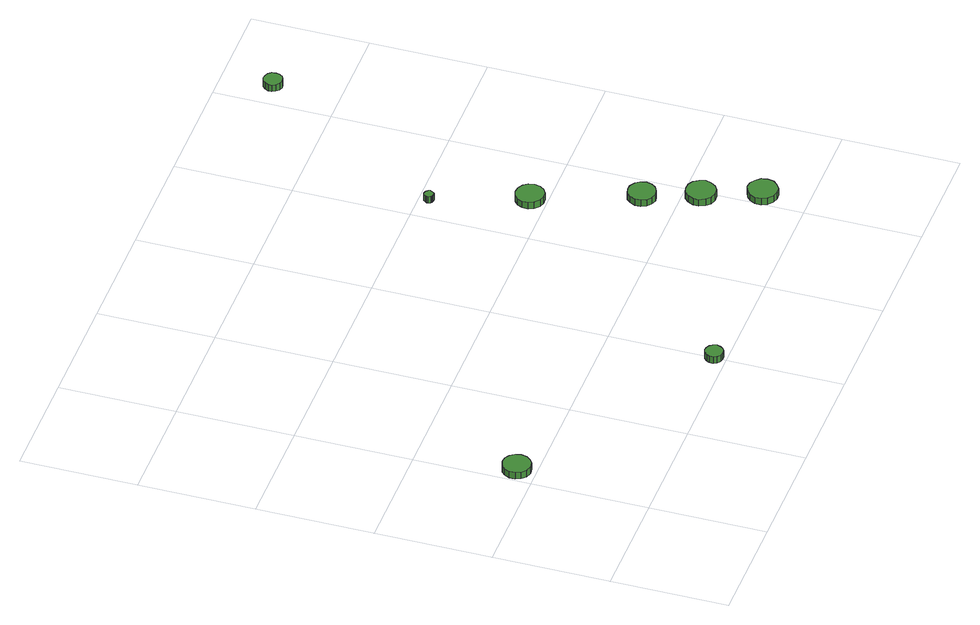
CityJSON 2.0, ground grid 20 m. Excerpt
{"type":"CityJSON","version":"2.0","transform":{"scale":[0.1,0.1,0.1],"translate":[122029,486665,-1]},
"CityObjects":{
"tree1":{"type":"SolitaryVegetationObject","attributes":{"function":"something"},"geometry":[{"type":"MultiSurface","lod":"1","boundaries":[[[0,1,2,3,4,5,6,7,8,9,10,11,12,13,14]],[[15,16,17,18,19,20,21,22,23,24,25,26,27,28,29]],[[0,29,28,1]],[[1,28,27,2]],[[2,27,26,3]],[[3,26,25,4]],[[4,25,24,5]],[[5,24,23,6]],[[6,23,22,7]],[[7,22,21,8]],[[8,21,20,9]],[[9,20,19,10]],[[10,19,18,11]],[[11,18,17,12]],[[12,17,16,13]],[[13,16,15,14]],[[14,15,29,0]]]}]},
"tree2":{"type":"SolitaryVegetationObject","attributes":{"function":"something"},"geometry":[{"type":"MultiSurface","lod":"1","boundaries":[[[30,31,32,33,34,35,36,37,38,39,40,41,42,43,44]],[[45,46,47,48,49,50,51,52,53,54,55,56,57,58,59]],[[30,59,58,31]],[[31,58,57,32]],[[32,57,56,33]],[[33,56,55,34]],[[34,55,54,35]],[[35,54,53,36]],[[36,53,52,37]],[[37,52,51,38]],[[38,51,50,39]],[[39,50,49,40]],[[40,49,48,41]],[[41,48,47,42]],[[42,47,46,43]],[[43,46,45,44]],[[44,45,59,30]]]}]},
"tree3":{"type":"SolitaryVegetationObject","attributes":{"function":"something"},"geometry":[{"type":"MultiSurface","lod":"1","boundaries":[[[60,61,62,63,64,65,66,67,68,69,70,71,72,73,74]],[[75,76,77,78,79,80,81,82,83,84,85,86,87,88,89]],[[60,89,88,61]],[[61,88,87,62]],[[62,87,86,63]],[[63,86,85,64]],[[64,85,84,65]],[[65,84,83,66]],[[66,83,82,67]],[[67,82,81,68]],[[68,81,80,69]],[[69,80,79,70]],[[70,79,78,71]],[[71,78,77,72]],[[72,77,76,73]],[[73,76,75,74]],[[74,75,89,60]]]}]},
"tree4":{"type":"SolitaryVegetationObject","attributes":{"function":"something"},"geometry":[{"type":"MultiSurface","lod":"1","boundaries":[[[90,91,92,93,94,95,96,97,98,99,100,101,102,103,104]],[[105,106,107,108,109,110,111,112,113,114,115,116,117,118,119]],[[90,119,118,91]],[[91,118,117,92]],[[92,117,116,93]],[[93,116,115,94]],[[94,115,114,95]],[[95,114,113,96]],[[96,113,112,97]],[[97,112,111,98]],[[98,111,110,99]],[[99,110,109,100]],[[100,109,108,101]],[[101,108,107,102]],[[102,107,106,103]],[[103,106,105,104]],[[104,105,119,90]]]}]},
"tree5":{"type":"SolitaryVegetationObject","attributes":{"function":"something"},"geometry":[{"type":"MultiSurface","lod":"1","boundaries":[[[120,121,122,123,124,125,126,127,128,129,130,131,132,133,134]],[[135,136,137,138,139,140,141,142,143,144,145,146,147,148,149]],[[120,149,148,121]],[[121,148,147,122]],[[122,147,146,123]],[[123,146,145,124]],[[124,145,144,125]],[[125,144,143,126]],[[126,143,142,127]],[[127,142,141,128]],[[128,141,140,129]],[[129,140,139,130]],[[130,139,138,131]],[[131,138,137,132]],[[132,137,136,133]],[[133,136,135,134]],[[134,135,149,120]]]}]},
"tree6":{"type":"SolitaryVegetationObject","attributes":{"function":"something"},"geometry":[{"type":"MultiSurface","lod":"1","boundaries":[[[150,151,152,153,154,155,156,157,158,159,160,161,162,163,164]],[[165,166,167,168,169,170,171,172,173,174,175,176,177,178,179]],[[150,179,178,151]],[[151,178,177,152]],[[152,177,176,153]],[[153,176,175,154]],[[154,175,174,155]],[[155,174,173,156]],[[156,173,172,157]],[[157,172,171,158]],[[158,171,170,159]],[[159,170,169,160]],[[160,169,168,161]],[[161,168,167,162]],[[162,167,166,163]],[[163,166,165,164]],[[164,165,179,150]]]}]},
"tree7":{"type":"SolitaryVegetationObject","attributes":{"function":"something"},"geometry":[{"type":"MultiSurface","lod":"1","boundaries":[[[180,181,182,183,184,185,186,187,188,189,190,191,192,193,194]],[[195,196,197,198,199,200,201,202,203,204,205,206,207,208,209]],[[180,209,208,181]],[[181,208,207,182]],[[182,207,206,183]],[[183,206,205,184]],[[184,205,204,185]],[[185,204,203,186]],[[186,203,202,187]],[[187,202,201,188]],[[188,201,200,189]],[[189,200,199,190]],[[190,199,198,191]],[[191,198,197,192]],[[192,197,196,193]],[[193,196,195,194]],[[194,195,209,180]]]}]},
"tree8":{"type":"SolitaryVegetationObject","attributes":{"function":"something"},"geometry":[{"type":"MultiSurface","lod":"1","boundaries":[[[210,211,212,213,214,215,216,217,218,219,220,221,222,223,224]],[[225,226,227,228,229,230,231,232,233,234,235,236,237,238,239]],[[210,239,238,211]],[[211,238,237,212]],[[212,237,236,213]],[[213,236,235,214]],[[214,235,234,215]],[[215,234,233,216]],[[216,233,232,217]],[[217,232,231,218]],[[218,231,230,219]],[[219,230,229,220]],[[220,229,228,221]],[[221,228,227,222]],[[222,227,226,223]],[[223,226,225,224]],[[224,225,239,210]]]}]}
},
"vertices":[
[52,233,22],[50,243,22],[44,251,22],[36,256,22],[26,257,22],[16,254,22],[9,247,22],[5,238,22],[5,228,22],[9,219,22],[16,212,22],[26,209,22],[36,210,22],[44,215,22],[50,223,22],[50,223,9],[44,215,9],[36,210,9],[26,209,9],[16,212,9],[9,219,9],[5,228,9],[5,238,9],[9,247,9],[16,254,9],[26,257,9],[36,256,9],[44,251,9],[50,243,9],[52,233,9],
[415,20,25],[413,27,25],[410,32,25],[404,35,25],[398,36,25],[392,34,25],[387,29,25],[384,24,25],[384,17,25],[387,11,25],[392,7,25],[398,5,25],[404,6,25],[410,9,25],[413,14,25],[413,14,12],[410,9,12],[404,6,12],[398,5,12],[392,7,12],[387,11,12],[384,17,12],[384,24,12],[387,29,12],[392,34,12],[398,36,12],[404,35,12],[410,32,12],[413,27,12],[415,20,12],
[648,582,27],[647,585,27],[645,588,27],[643,589,27],[639,590,27],[636,589,27],[634,586,27],[632,583,27],[632,580,27],[634,577,27],[636,575,27],[639,574,27],[643,574,27],[645,576,27],[647,579,27],[647,579,14],[645,576,14],[643,574,14],[639,574,14],[636,575,14],[634,577,14],[632,580,14],[632,583,14],[634,586,14],[636,589,14],[639,590,14],[643,589,14],[645,588,14],[647,585,14],[648,582,14],
[717,428,26],[715,438,26],[709,446,26],[700,451,26],[690,452,26],[681,449,26],[673,442,26],[669,433,26],[669,423,26],[673,414,26],[681,407,26],[690,404,26],[700,405,26],[709,410,26],[715,418,26],[715,418,13],[709,410,13],[700,405,13],[690,404,13],[681,407,13],[673,414,13],[669,423,13],[669,433,13],[673,442,13],[681,449,13],[690,452,13],[700,451,13],[709,446,13],[715,438,13],[717,428,13],
[777,258,27],[775,268,27],[769,276,27],[760,281,27],[751,282,27],[741,279,27],[734,272,27],[730,263,27],[730,253,27],[734,244,27],[741,238,27],[751,234,27],[760,236,27],[769,241,27],[775,249,27],[775,249,14],[769,241,14],[760,236,14],[751,234,14],[741,238,14],[734,244,14],[730,253,14],[730,263,14],[734,272,14],[741,279,14],[751,282,14],[760,281,14],[769,276,14],[775,268,14],[777,258,14],
[811,169,27],[808,179,27],[802,188,27],[793,193,27],[782,194,27],[772,191,27],[765,184,27],[760,174,27],[760,164,27],[765,154,27],[772,147,27],[782,144,27],[793,145,27],[802,150,27],[808,159,27],[808,159,14],[802,150,14],[793,145,14],[782,144,14],[772,147,14],[765,154,14],[760,164,14],[760,174,14],[765,184,14],[772,191,14],[782,194,14],[793,193,14],[802,188,14],[808,179,14],[811,169,14],
[845,75,27],[843,86,27],[836,94,27],[827,100,27],[817,101,27],[807,97,27],[799,90,27],[794,81,27],[794,70,27],[799,60,27],[807,53,27],[817,50,27],[827,51,27],[836,57,27],[843,65,27],[843,65,14],[836,57,14],[827,51,14],[817,50,14],[807,53,14],[799,60,14],[794,70,14],[794,81,14],[799,90,14],[807,97,14],[817,101,14],[827,100,14],[836,94,14],[843,86,14],[845,75,14],
[858,912,28],[857,919,28],[853,924,28],[847,927,28],[840,928,28],[834,926,28],[829,921,28],[826,915,28],[826,909,28],[829,903,28],[834,898,28],[840,896,28],[847,897,28],[853,900,28],[857,905,28],[857,905,15],[853,900,15],[847,897,15],[840,896,15],[834,898,15],[829,903,15],[826,909,15],[826,915,15],[829,921,15],[834,926,15],[840,928,15],[847,927,15],[853,924,15],[857,919,15],[858,912,15]
]}
